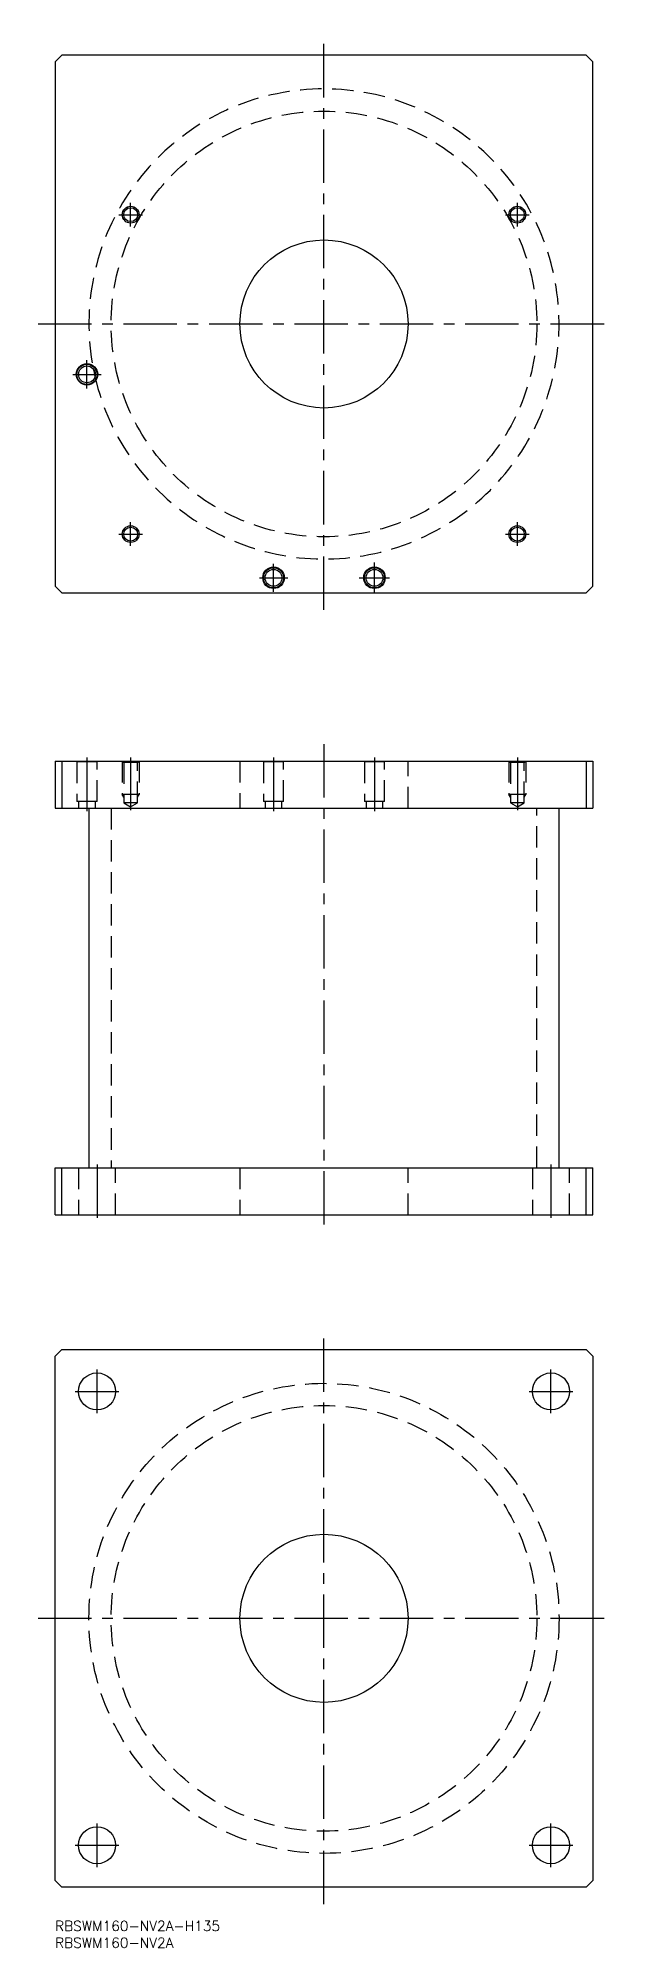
# Model space of a CAD drawing. Extents: x -5 to 165, y -8 to 560.
import ezdxf

# ---------------------------------------------------------------- set-up
doc = ezdxf.new("R2010")
doc.units = 0
doc.header["$LTSCALE"] = 0.5
doc.linetypes.add('CENTER', pattern=[50.8, 31.75, -6.35, 6.35, -6.35])
doc.linetypes.add('DASHED', pattern=[19.05, 12.7, -6.35])
for name, color, linetype in [('MSM_CENTER', 1, 'CENTER'), ('MSM_CONTINUOUS', 7, 'CONTINUOUS'), ('MSM_DASHED', 4, 'DASHED'), ('MSM_NARROW', 5, 'CONTINUOUS'), ('MSM_PART_NUMBER', 7, 'CONTINUOUS')]:
    doc.layers.add(name, color=color, linetype=linetype)
doc.styles.get("Standard").update_dxf_attribs({"font": 'txt.shx', "height": 3, "bigfont": 'bigfont.shx'})

msp = doc.modelspace()

# ---------------------------------------------------------------- linework, layer by layer
at = {"layer": 'MSM_CENTER'}
for p, q in [((80, 390), (80, 560)), ((19, 507.5), (26, 507.5)), ((22.5, 504), (22.5, 511)), ((134, 507.5), (141, 507.5)), ((137.5, 504), (137.5, 511)), ((-5, 475), (165, 475)), ((9.5, 455.8), (9.5, 464.2)), ((5.3, 460), (13.7, 460)), ((22.5, 409), (22.5, 416)), ((137.5, 409), (137.5, 416)), ((19, 412.5), (26, 412.5)), ((134, 412.5), (141, 412.5)), ((65, 395.3), (65, 403.7)), ((95, 395), (95, 404)), ((60.8, 399.5), (69.2, 399.5)), ((90.5, 399.5), (99.5, 399.5)), ((80, 350), (80, 205)), ((9.5, 346), (9.5, 330)), ((22.5, 346), (22.5, 330.407)), ((65, 346), (65, 330)), ((95, 346), (95, 330)), ((137.5, 346), (137.5, 330.407)), ((12.5, 225), (12.5, 209)), ((147.5, 225), (147.5, 209)), ((80, 5), (80, 175)), ((12.5, 151), (12.5, 164)), ((147.5, 151), (147.5, 164)), ((6, 157.5), (19, 157.5)), ((141, 157.5), (154, 157.5)), ((-5, 90), (165, 90)), ((12.5, 16), (12.5, 29)), ((147.5, 16), (147.5, 29)), ((6, 22.5), (19, 22.5)), ((141, 22.5), (154, 22.5))]:
    msp.add_line(p, q, dxfattribs=at)
at = {"layer": 'MSM_CONTINUOUS'}
for p, q in [((2, 555), (0, 553)), ((0, 553), (0, 397)), ((158, 555), (2, 555)), ((160, 553), (158, 555)), ((160, 397), (160, 553)), ((0, 397), (2, 395)), ((2, 395), (158, 395)), ((158, 395), (160, 397)), ((0, 345), (160, 345)), ((0, 345), (0, 331)), ((2, 345), (2, 331)), ((158, 345), (158, 331)), ((160, 345), (160, 331)), ((0, 331), (160, 331)), ((10.1, 331), (10.1, 224)), ((149.9, 224), (149.9, 331)), ((0, 210), (0, 224)), ((0, 224), (160, 224)), ((2, 210), (2, 224)), ((158, 210), (158, 224)), ((160, 210), (160, 224)), ((0, 210), (160, 210)), ((0, 168), (2, 170)), ((0, 12), (0, 168)), ((2, 170), (158, 170)), ((158, 170), (160, 168)), ((160, 168), (160, 12)), ((2, 10), (0, 12)), ((160, 12), (158, 10)), ((158, 10), (2, 10))]:
    msp.add_line(p, q, dxfattribs=at)
for centre, radius in [((22.5, 507.5), 2.067), ((137.5, 507.5), 2.067), ((80, 475), 25), ((9.5, 460), 3.2), ((9.5, 460), 3), ((9.5, 460), 2.5), ((22.5, 412.5), 2.067), ((137.5, 412.5), 2.067), ((65, 399.5), 3.2), ((65, 399.5), 3), ((65, 399.5), 2.5), ((95, 399.5), 3.2), ((95, 399.5), 3), ((95, 399.5), 2.5), ((12.5, 157.5), 5.5), ((147.5, 157.5), 5.5), ((80, 90), 25), ((12.5, 22.5), 5.5), ((147.5, 22.5), 5.5)]:
    msp.add_circle(centre, radius, dxfattribs=at)
msp.add_arc((80, 475), 69.9, 191.02089, 193.00207, dxfattribs=at)
at = {"layer": 'MSM_DASHED'}
for p, q in [((6.3, 345), (6.5, 344.8)), ((6.5, 344.8), (6.5, 333)), ((12.5, 344.8), (6.5, 344.8)), ((12.5, 344.8), (12.7, 345)), ((12.5, 333), (12.5, 344.8)), ((20, 345), (20.433, 344.567)), ((20, 345), (20, 335)), ((20.433, 344.567), (20.433, 332.6)), ((24.567, 344.567), (20.433, 344.567)), ((24.567, 344.567), (25, 345)), ((24.567, 332.6), (24.567, 344.567)), ((25, 345), (25, 335)), ((55, 345), (55, 331)), ((61.8, 345), (62, 344.8)), ((62, 344.8), (62, 333)), ((68, 344.8), (62, 344.8)), ((68, 344.8), (68.2, 345)), ((68, 333), (68, 344.8)), ((91.8, 345), (92, 344.8)), ((92, 344.8), (92, 333)), ((98, 344.8), (92, 344.8)), ((98, 344.8), (98.2, 345)), ((98, 333), (98, 344.8)), ((105, 331), (105, 345)), ((135, 345), (135.433, 344.567)), ((135, 345), (135, 335)), ((135.433, 344.567), (135.433, 332.6)), ((139.567, 344.567), (135.433, 344.567)), ((139.567, 344.567), (140, 345)), ((139.567, 332.6), (139.567, 344.567)), ((140, 345), (140, 335)), ((12.5, 333), (6.5, 333)), ((7, 333), (7, 331)), ((12, 331), (12, 333)), ((16.7, 331), (16.7, 224)), ((25, 335), (20, 335)), ((20.433, 334.25), (20, 335)), ((20.433, 332.6), (22.5, 331.407)), ((24.567, 332.6), (20.433, 332.6)), ((22.5, 331.407), (24.567, 332.6)), ((24.567, 334.25), (25, 335)), ((68, 333), (62, 333)), ((62.5, 333), (62.5, 331)), ((67.5, 331), (67.5, 333)), ((98, 333), (92, 333)), ((92.5, 333), (92.5, 331)), ((97.5, 331), (97.5, 333)), ((140, 335), (135, 335)), ((135.433, 334.25), (135, 335)), ((135.433, 332.6), (137.5, 331.407)), ((139.567, 332.6), (135.433, 332.6)), ((137.5, 331.407), (139.567, 332.6)), ((139.567, 334.25), (140, 335)), ((143.3, 224), (143.3, 331)), ((7, 224), (7, 210)), ((18, 210), (18, 224)), ((55, 224), (55, 210)), ((105, 210), (105, 224)), ((142, 224), (142, 210)), ((153, 210), (153, 224))]:
    msp.add_line(p, q, dxfattribs=at)
for centre, radius in [((80, 475), 63.3), ((80, 90), 69.9), ((80, 90), 63.3)]:
    msp.add_circle(centre, radius, dxfattribs=at)
msp.add_arc((80, 475), 69.9, 193.00207, 191.02089, dxfattribs=at)
at = {"layer": 'MSM_NARROW'}
for centre in [(22.5, 507.5), (137.5, 507.5), (22.5, 412.5), (137.5, 412.5)]:
    msp.add_circle(centre, 2.5, dxfattribs=at)

# ---------------------------------------------------------------- texts
at = {"layer": 'MSM_PART_NUMBER'}
for s, p in [('RBSWM160-NV2A-H135', (0, -3)), ('RBSWM160-NV2A', (0, -8))]:
    msp.add_text(s, height=3, dxfattribs=at).set_placement(p)

doc.saveas('drawing.dxf')
